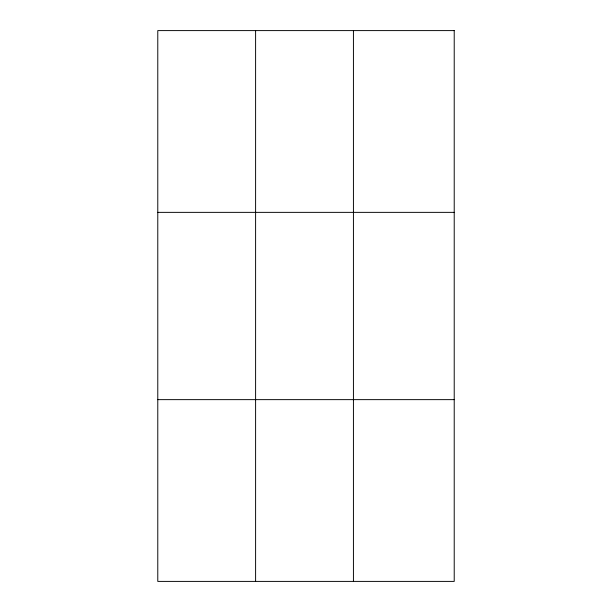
<?xml version="1.0" encoding="UTF-8"?>
<svg xmlns="http://www.w3.org/2000/svg" width="612" height="612" viewBox="0 0 612 612"><rect width="100%" height="100%" fill="white"/><g stroke="black" fill="none" stroke-linecap="round" stroke-linejoin="round"><path stroke-width="0.92" d="M255.602 30.6L255.602 581.4M353.43 30.6L353.43 581.4M157.781 212.364L454.219 212.364M157.781 399.636L454.219 399.636M454.219 30.6L454.219 581.4L157.781 581.4L157.781 30.6L454.219 30.6"/></g></svg>
